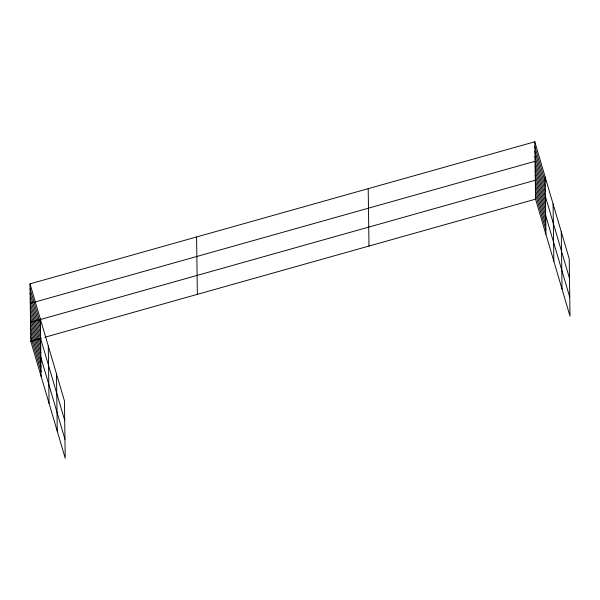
<?xml version="1.0" encoding="UTF-8"?>
<svg xmlns="http://www.w3.org/2000/svg" width="600" height="600" viewBox="0 0 600 600"><rect width="100%" height="100%" fill="white"/><g stroke="black" fill="none" stroke-linecap="round" stroke-linejoin="round"><path stroke-width="0.9" d="M30 283.853L64.433 400.838L65.213 458.22L30.78 341.235L30 283.853L534.787 141.78L569.22 258.765L570 316.147L535.567 199.163L534.787 141.78M30.78 341.235L41.355 338.257M44.88 337.26L535.567 199.163M534.855 146.663L545.197 181.785M534.923 151.538L545.257 186.66M534.99 156.413L545.325 191.535M569.482 278.28L535.058 161.288L30.263 303.36L64.695 420.345M535.118 166.028L545.46 201.15M535.185 170.76L545.52 205.882M535.245 175.493L545.588 210.615M569.745 297.21L535.312 180.225L30.525 322.298L64.95 439.283M535.373 184.965L545.715 220.087M535.44 189.697L545.775 224.82M535.507 194.43L545.842 229.553M30.068 288.728L40.402 323.85M30.135 293.603L40.47 328.733M30.195 298.485L40.537 333.608M30.33 308.093L40.665 343.222M30.39 312.825L40.733 347.955M30.457 317.565L40.793 352.688M30.585 327.03L40.928 362.153M30.652 331.763L40.987 366.892M30.713 336.495L41.055 371.625M561.27 231.75L562.05 289.132M553.08 203.917L553.86 261.3M545.13 176.91L545.91 234.285M368.212 188.663L368.985 246.045M196.583 236.97L197.362 294.353M56.483 373.822L57.262 431.205M48.285 345.99L49.065 403.373M40.335 318.975L41.115 376.358"/></g></svg>
